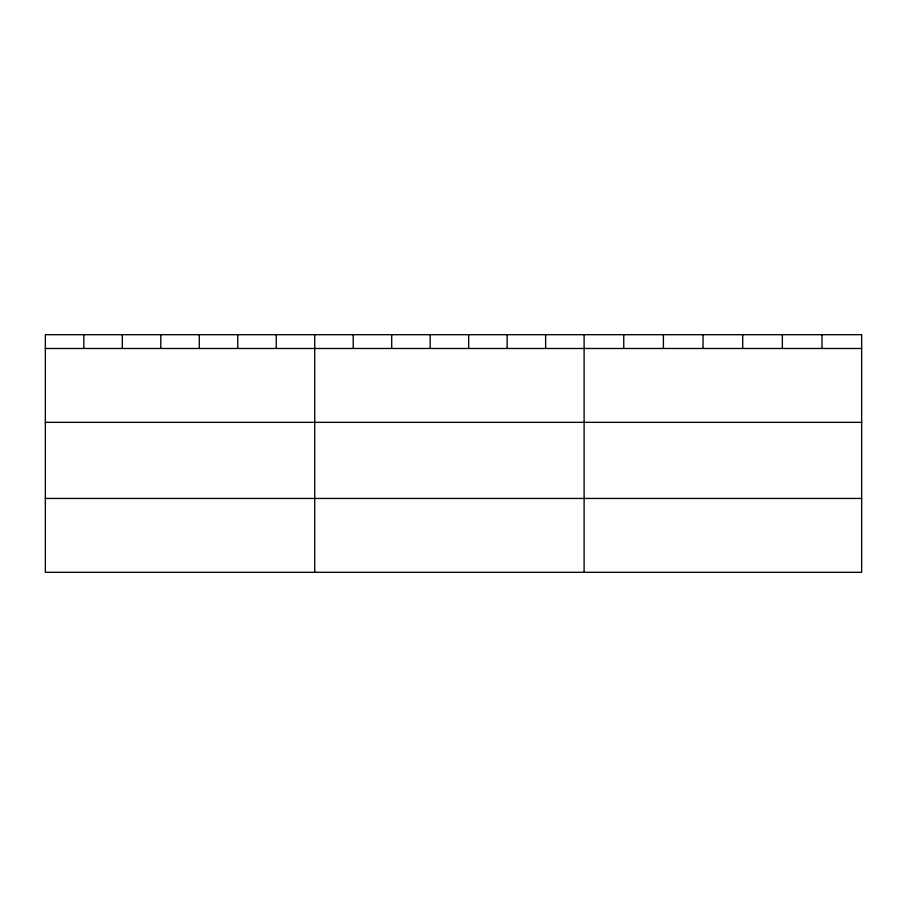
<?xml version="1.0" encoding="UTF-8"?>
<svg xmlns="http://www.w3.org/2000/svg" width="907" height="907" viewBox="0 0 907 907"><rect width="100%" height="100%" fill="white"/><g stroke="black" fill="none" stroke-linecap="round" stroke-linejoin="round"><path stroke-width="1.36" d="M45.35 348.481L861.65 348.481M45.35 422.345L861.65 422.345M45.35 498.442L861.65 498.442M822.003 334.694L822.003 348.481M782.356 334.694L782.356 348.481M742.708 334.694L742.708 348.481M703.05 334.694L703.05 348.481M663.402 334.694L663.402 348.481M623.755 334.694L623.755 348.481M584.108 334.694L584.108 572.306M545.629 334.694L545.629 348.481M507.138 334.694L507.138 348.481M468.658 334.694L468.658 348.481M430.179 334.694L430.179 348.481M391.699 334.694L391.699 348.481M353.208 334.694L353.208 348.481M314.729 334.694L314.729 572.306M276.25 334.694L276.25 348.481M237.759 334.694L237.759 348.481M199.279 334.694L199.279 348.481M160.8 334.694L160.8 348.481M122.32 334.694L122.32 348.481M83.829 334.694L83.829 348.481M861.65 334.694L45.35 334.694L45.35 572.306L861.65 572.306L861.65 334.694"/></g></svg>
